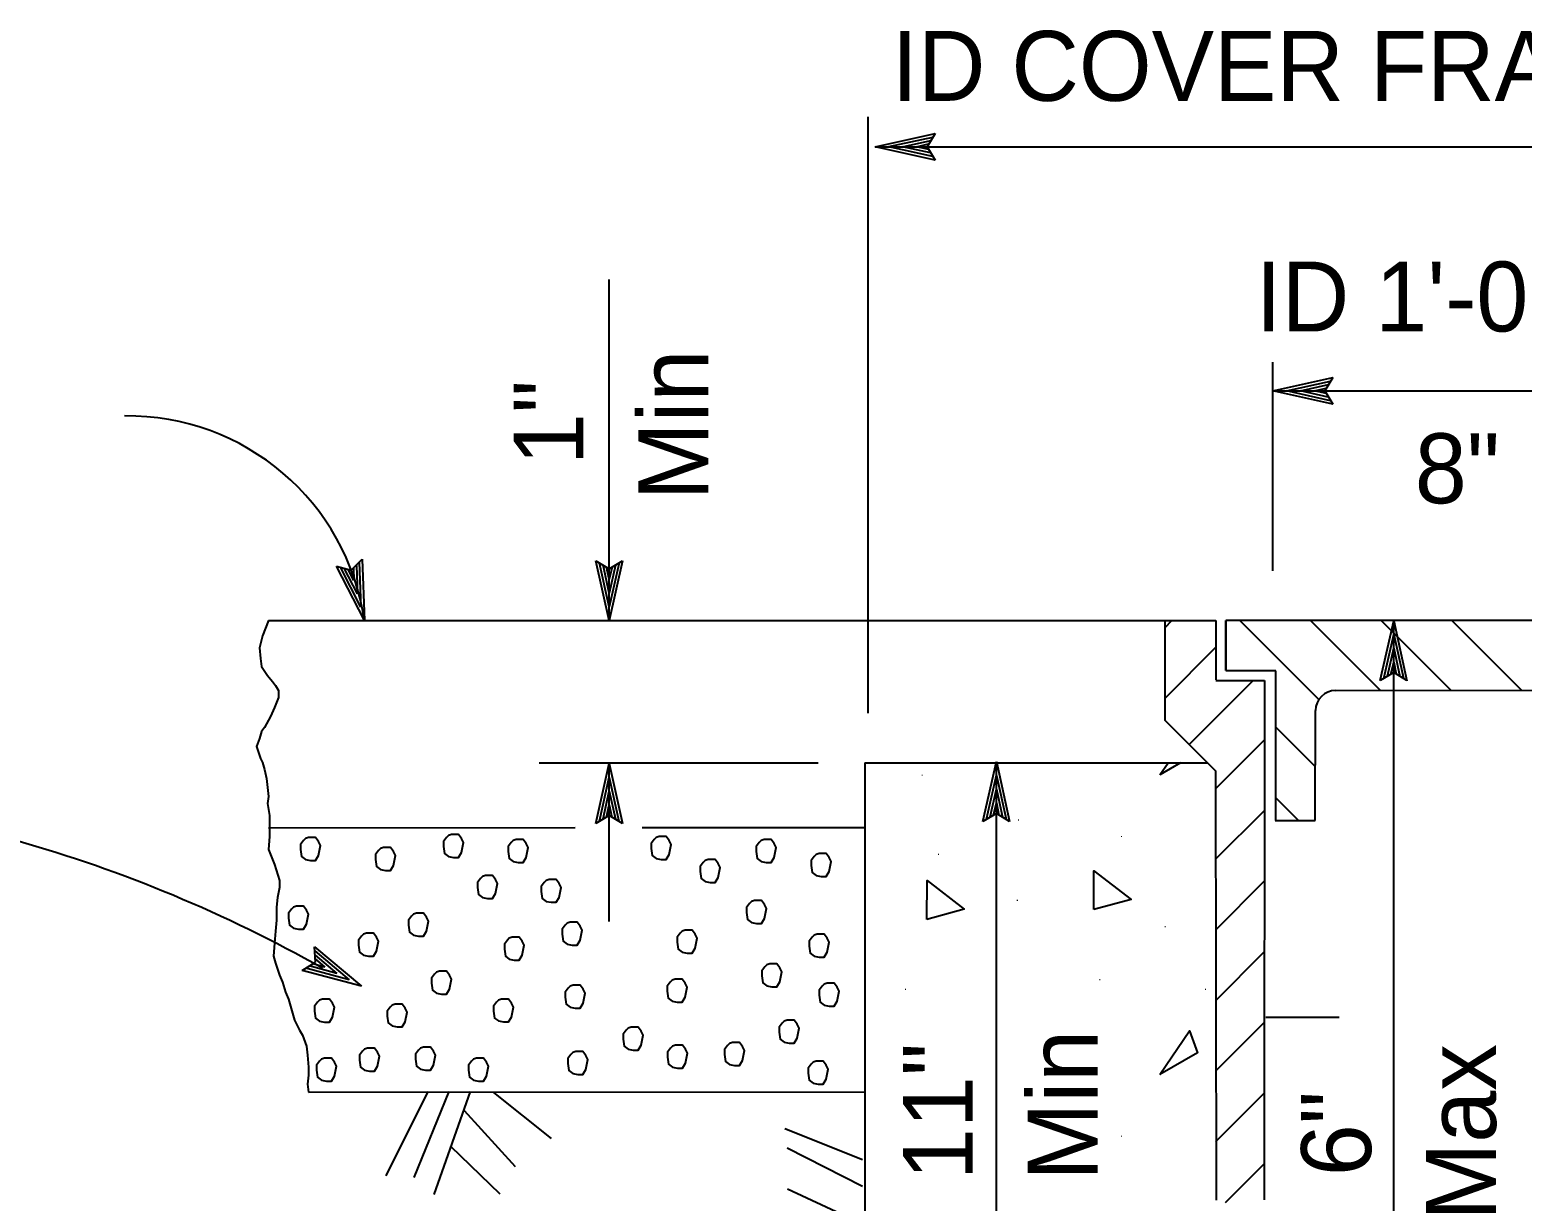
# Model space of a CAD drawing. Extents: x -894 to 866, y -476 to 714.
# Drawn here: x -557.2 to -407.8, y -132.8 to -15.5 of the extents above; entities that cross this region are included whole.
import ezdxf

# ---------------------------------------------------------------- set-up
doc = ezdxf.new("R2010")
doc.units = 0
for name, color, linetype in [('56 Stage 3 Anno', 7, 'Continuous'), ('57 Undefined', 7, 'Continuous'), ('59 Sndwall Anno', 7, 'Continuous'), ('60 Nongeo Data', 7, 'Continuous')]:
    doc.layers.add(name, color=color, linetype=linetype)

msp = doc.modelspace()

# ---------------------------------------------------------------- linework, layer by layer
at = {"layer": '56 Stage 3 Anno'}
for p, q in [((-473.3, -83.93), (-473.3, -24.23)), ((-472.6, -27.23), (-466.6, -25.9)), ((-471.21, -27.22), (-466.83, -26.26)), ((-469.84, -27.23), (-467.01, -26.6)), ((-466.6, -25.9), (-467.4, -27.23)), ((-466.6, -25.9), (-466.6, -25.9)), ((-466.6, -28.57), (-472.6, -27.23)), ((-472.6, -27.23), (-472.6, -27.23)), ((-472.6, -27.23), (-323.6, -27.23)), ((-466.82, -28.21), (-471.22, -27.23)), ((-467.05, -27.85), (-469.84, -27.23)), ((-468.46, -27.23), (-467.25, -26.96)), ((-467.23, -27.51), (-468.46, -27.23)), ((-467.4, -27.23), (-466.6, -28.57)), ((-466.6, -28.57), (-466.6, -28.57)), ((-499.2, -74.68), (-499.2, -40.52)), ((-432.8, -69.68), (-432.8, -48.79)), ((-432.8, -51.68), (-426.8, -50.34)), ((-431.41, -51.67), (-427.03, -50.7)), ((-426.8, -50.34), (-427.6, -51.68)), ((-426.8, -50.34), (-426.8, -50.34)), ((-432.8, -51.68), (-367.1, -51.68)), ((-426.8, -53.01), (-432.8, -51.68)), ((-432.8, -51.68), (-432.8, -51.68)), ((-427.02, -52.66), (-431.42, -51.68)), ((-430.04, -51.68), (-427.21, -51.05)), ((-427.25, -52.3), (-430.04, -51.68)), ((-428.66, -51.68), (-427.45, -51.41)), ((-427.43, -51.95), (-428.66, -51.68)), ((-427.6, -51.68), (-426.8, -53.01)), ((-426.8, -53.01), (-426.8, -53.01)), ((-525.02, -69.64), (-523.93, -68.53)), ((-523.93, -68.53), (-523.93, -68.53)), ((-523.93, -68.53), (-523.71, -74.68)), ((-499.2, -74.68), (-500.53, -68.68)), ((-500.53, -68.68), (-500.53, -68.68)), ((-500.53, -68.68), (-499.2, -69.48)), ((-499.2, -69.48), (-497.86, -68.68)), ((-497.86, -68.68), (-499.2, -74.68)), ((-497.86, -68.68), (-497.86, -68.68)), ((-523.71, -74.68), (-526.51, -69.21)), ((-526.51, -69.21), (-526.51, -69.21)), ((-526.51, -69.21), (-525.02, -69.64)), ((-524.06, -73.33), (-526.1, -69.34)), ((-524.4, -72), (-525.72, -69.43)), ((-524.75, -70.66), (-525.32, -69.56)), ((-524.8, -69.41), (-524.75, -70.66)), ((-524.51, -69.15), (-524.4, -72)), ((-524.22, -68.83), (-524.06, -73.34)), ((-499.2, -73.29), (-500.17, -68.92)), ((-499.2, -71.92), (-499.82, -69.09)), ((-499.2, -70.54), (-499.46, -69.33)), ((-498.22, -68.9), (-499.2, -73.3)), ((-498.58, -69.13), (-499.2, -71.92)), ((-498.92, -69.31), (-499.2, -70.54)), ((-523.71, -74.68), (-523.71, -74.68)), ((-499.2, -74.68), (-499.2, -74.68)), ((-422.04, -80.68), (-420.7, -74.69)), ((-421.68, -80.47), (-420.7, -76.06)), ((-420.7, -151), (-420.7, -74.69)), ((-420.7, -74.69), (-420.7, -74.69)), ((-420.7, -74.69), (-419.37, -80.69)), ((-420.7, -76.08), (-419.73, -80.45)), ((-421.32, -80.23), (-420.7, -77.45)), ((-420.7, -77.45), (-420.08, -80.27)), ((-420.98, -80.06), (-420.7, -78.83)), ((-420.7, -78.83), (-420.44, -80.04)), ((-420.7, -79.88), (-422.04, -80.68)), ((-419.37, -80.68), (-420.7, -79.88)), ((-422.04, -80.68), (-422.04, -80.68)), ((-419.37, -80.68), (-419.37, -80.68)), ((-506.2, -88.93), (-478.3, -88.93)), ((-500.54, -94.98), (-499.2, -88.98)), ((-499.2, -104.8), (-499.2, -88.93)), ((-499.2, -88.98), (-499.2, -88.98)), ((-499.2, -88.98), (-497.87, -94.99)), ((-461.8, -94.78), (-460.46, -88.78)), ((-460.46, -88.78), (-460.46, -88.78)), ((-460.46, -88.78), (-459.13, -94.79)), ((-460.46, -162.55), (-460.46, -88.93)), ((-500.18, -94.77), (-499.2, -90.36)), ((-499.2, -90.38), (-498.23, -94.75)), ((-461.44, -94.57), (-460.46, -90.16)), ((-460.46, -90.18), (-459.49, -94.55)), ((-499.82, -94.53), (-499.2, -91.75)), ((-499.2, -91.75), (-498.58, -94.57)), ((-461.09, -94.33), (-460.46, -91.55)), ((-460.46, -91.55), (-459.84, -94.37)), ((-499.48, -94.36), (-499.2, -93.13)), ((-499.2, -93.13), (-498.94, -94.34)), ((-460.46, -93.98), (-461.8, -94.78)), ((-460.74, -94.16), (-460.46, -92.93)), ((-460.46, -92.93), (-460.2, -94.14)), ((-459.13, -94.78), (-460.46, -93.98)), ((-499.2, -94.18), (-500.54, -94.98)), ((-500.54, -94.98), (-500.54, -94.98)), ((-497.87, -94.98), (-499.2, -94.18)), ((-497.87, -94.98), (-497.87, -94.98)), ((-461.8, -94.78), (-461.8, -94.78)), ((-459.13, -94.78), (-459.13, -94.78)), ((-528.61, -108.88), (-528.7, -107.32)), ((-528.7, -107.32), (-528.7, -107.32)), ((-528.7, -107.32), (-524, -111.28)), ((-529.93, -109.69), (-528.61, -108.88)), ((-528.67, -107.74), (-525.22, -110.65)), ((-528.64, -108.55), (-527.67, -109.37)), ((-528.63, -108.16), (-526.45, -110.01)), ((-524, -111.28), (-529.93, -109.69)), ((-529.93, -109.69), (-529.93, -109.69)), ((-525.23, -110.64), (-529.56, -109.48)), ((-526.45, -110.01), (-529.24, -109.25)), ((-527.67, -109.37), (-528.87, -109.04)), ((-524, -111.28), (-524, -111.28))]:
    msp.add_line(p, q, dxfattribs=at)
for centre, radius, start, end in [((-547.42, -78.15), 23.97, 8.3465, 90.6587), ((-596.65, -231.31), 139.89, 60.5626, 74.206)]:
    msp.add_arc(centre, radius, start, end, dxfattribs=at)
at = {"layer": '59 Sndwall Anno'}
for points in [[(-407.88, -81.67), (-414.88, -74.67)], [(-443.58, -75.36), (-442.91, -74.68)], [(-428.18, -82.57), (-436.08, -74.68)], [(-422.01, -81.67), (-429.01, -74.68)], [(-414.95, -81.67), (-421.94, -74.67)], [(-443.58, -82.43), (-438.5, -77.35)], [(-441.17, -87.08), (-434.75, -80.66)], [(-428.53, -89.3), (-432.52, -85.31)], [(-438.53, -91.51), (-433.64, -86.62)], [(-444.1, -90.12), (-443.28, -88.92)], [(-442.03, -88.92), (-444.1, -90.12)], [(-430.22, -94.68), (-432.53, -92.37)], [(-438.52, -98.57), (-433.64, -93.7)], [(-529.3, -96.38), (-529.6, -96.48), (-529.8, -96.68), (-530.1, -97.08), (-530.1, -97.58), (-530, -98.28), (-529.6, -98.58), (-529.1, -98.68), (-528.6, -98.68), (-528.3, -98.18), (-528.1, -97.18), (-528.3, -96.78), (-528.6, -96.38), (-529.3, -96.38)], [(-515, -96.08), (-515.3, -96.18), (-515.5, -96.38), (-515.8, -96.78), (-515.8, -97.28), (-515.7, -97.98), (-515.3, -98.28), (-514.8, -98.38), (-514.3, -98.38), (-514, -97.88), (-513.8, -96.88), (-514, -96.48), (-514.3, -96.08), (-515, -96.08)], [(-508.5, -96.58), (-508.8, -96.68), (-509, -96.88), (-509.3, -97.28), (-509.3, -97.78), (-509.2, -98.48), (-508.8, -98.78), (-508.3, -98.88), (-507.8, -98.88), (-507.5, -98.38), (-507.3, -97.38), (-507.5, -96.98), (-507.8, -96.58), (-508.5, -96.58)], [(-494.2, -96.28), (-494.5, -96.38), (-494.7, -96.58), (-495, -96.98), (-495, -97.48), (-494.9, -98.18), (-494.5, -98.48), (-494, -98.58), (-493.5, -98.58), (-493.2, -98.08), (-493, -97.08), (-493.2, -96.68), (-493.5, -96.28), (-494.2, -96.28)], [(-483.7, -96.58), (-484, -96.68), (-484.2, -96.88), (-484.5, -97.28), (-484.5, -97.78), (-484.4, -98.48), (-484, -98.78), (-483.5, -98.88), (-483, -98.88), (-482.7, -98.38), (-482.5, -97.38), (-482.7, -96.98), (-483, -96.58), (-483.7, -96.58)], [(-521.8, -97.38), (-522.1, -97.48), (-522.3, -97.68), (-522.6, -98.08), (-522.6, -98.58), (-522.5, -99.28), (-522.1, -99.58), (-521.6, -99.68), (-521.1, -99.68), (-520.8, -99.18), (-520.6, -98.18), (-520.8, -97.78), (-521.1, -97.38), (-521.8, -97.38)], [(-478.2, -97.98), (-478.5, -98.08), (-478.7, -98.28), (-479, -98.68), (-479, -99.18), (-478.9, -99.88), (-478.5, -100.18), (-478, -100.28), (-477.5, -100.28), (-477.2, -99.78), (-477, -98.78), (-477.2, -98.38), (-477.5, -97.98), (-478.2, -97.98)], [(-489.3, -98.58), (-489.6, -98.68), (-489.8, -98.88), (-490.1, -99.28), (-490.1, -99.78), (-490, -100.48), (-489.6, -100.78), (-489.1, -100.88), (-488.6, -100.88), (-488.3, -100.38), (-488.1, -99.38), (-488.3, -98.98), (-488.6, -98.58), (-489.3, -98.58)], [(-511.6, -100.18), (-511.9, -100.28), (-512.1, -100.48), (-512.4, -100.88), (-512.4, -101.38), (-512.3, -102.08), (-511.9, -102.38), (-511.4, -102.48), (-510.9, -102.48), (-510.6, -101.98), (-510.4, -100.98), (-510.6, -100.58), (-510.9, -100.18), (-511.6, -100.18)], [(-505.2, -100.58), (-505.5, -100.68), (-505.7, -100.88), (-506, -101.28), (-506, -101.78), (-505.9, -102.48), (-505.5, -102.78), (-505, -102.88), (-504.5, -102.88), (-504.2, -102.38), (-504, -101.38), (-504.2, -100.98), (-504.5, -100.58), (-505.2, -100.58)], [(-438.51, -105.64), (-433.65, -100.77)], [(-484.68, -102.71), (-484.98, -102.81), (-485.18, -103.01), (-485.48, -103.41), (-485.48, -103.91), (-485.38, -104.61), (-484.98, -104.91), (-484.48, -105.01), (-483.98, -105.01), (-483.68, -104.51), (-483.48, -103.51), (-483.68, -103.11), (-483.98, -102.71), (-484.68, -102.71)], [(-530.5, -103.28), (-530.8, -103.38), (-531, -103.58), (-531.3, -103.98), (-531.3, -104.48), (-531.2, -105.18), (-530.8, -105.48), (-530.3, -105.58), (-529.8, -105.58), (-529.5, -105.08), (-529.3, -104.08), (-529.5, -103.68), (-529.8, -103.28), (-530.5, -103.28)], [(-518.5, -103.98), (-518.8, -104.08), (-519, -104.28), (-519.3, -104.68), (-519.3, -105.18), (-519.2, -105.88), (-518.8, -106.18), (-518.3, -106.28), (-517.8, -106.28), (-517.5, -105.78), (-517.3, -104.78), (-517.5, -104.38), (-517.8, -103.98), (-518.5, -103.98)], [(-523.5, -105.98), (-523.8, -106.08), (-524, -106.28), (-524.3, -106.68), (-524.3, -107.18), (-524.2, -107.88), (-523.8, -108.18), (-523.3, -108.28), (-522.8, -108.28), (-522.5, -107.78), (-522.3, -106.78), (-522.5, -106.38), (-522.8, -105.98), (-523.5, -105.98)], [(-503.1, -104.88), (-503.4, -104.98), (-503.6, -105.18), (-503.9, -105.58), (-503.9, -106.08), (-503.8, -106.78), (-503.4, -107.08), (-502.9, -107.18), (-502.4, -107.18), (-502.1, -106.68), (-501.9, -105.68), (-502.1, -105.28), (-502.4, -104.88), (-503.1, -104.88)], [(-491.6, -105.68), (-491.9, -105.78), (-492.1, -105.98), (-492.4, -106.38), (-492.4, -106.88), (-492.3, -107.58), (-491.9, -107.88), (-491.4, -107.98), (-490.9, -107.98), (-490.6, -107.48), (-490.4, -106.48), (-490.6, -106.08), (-490.9, -105.68), (-491.6, -105.68)], [(-508.9, -106.38), (-509.2, -106.48), (-509.4, -106.68), (-509.7, -107.08), (-509.7, -107.58), (-509.6, -108.28), (-509.2, -108.58), (-508.7, -108.68), (-508.2, -108.68), (-507.9, -108.18), (-507.7, -107.18), (-507.9, -106.78), (-508.2, -106.38), (-508.9, -106.38)], [(-478.4, -106.08), (-478.7, -106.18), (-478.9, -106.38), (-479.2, -106.78), (-479.2, -107.28), (-479.1, -107.98), (-478.7, -108.28), (-478.2, -108.38), (-477.7, -108.38), (-477.4, -107.88), (-477.2, -106.88), (-477.4, -106.48), (-477.7, -106.08), (-478.4, -106.08)], [(-438.5, -112.7), (-433.65, -107.85)], [(-516.2, -109.78), (-516.5, -109.88), (-516.7, -110.08), (-517, -110.48), (-517, -110.98), (-516.9, -111.68), (-516.5, -111.98), (-516, -112.08), (-515.5, -112.08), (-515.2, -111.58), (-515, -110.58), (-515.2, -110.18), (-515.5, -109.78), (-516.2, -109.78)], [(-483.12, -109.03), (-483.42, -109.13), (-483.62, -109.33), (-483.92, -109.73), (-483.92, -110.23), (-483.82, -110.93), (-483.42, -111.23), (-482.92, -111.33), (-482.42, -111.33), (-482.12, -110.83), (-481.92, -109.83), (-482.12, -109.43), (-482.42, -109.03), (-483.12, -109.03)], [(-502.8, -111.18), (-503.1, -111.28), (-503.3, -111.48), (-503.6, -111.88), (-503.6, -112.38), (-503.5, -113.08), (-503.1, -113.38), (-502.6, -113.48), (-502.1, -113.48), (-501.8, -112.98), (-501.6, -111.98), (-501.8, -111.58), (-502.1, -111.18), (-502.8, -111.18)], [(-492.6, -110.58), (-492.9, -110.68), (-493.1, -110.88), (-493.4, -111.28), (-493.4, -111.78), (-493.3, -112.48), (-492.9, -112.78), (-492.4, -112.88), (-491.9, -112.88), (-491.6, -112.38), (-491.4, -111.38), (-491.6, -110.98), (-491.9, -110.58), (-492.6, -110.58)], [(-477.4, -110.98), (-477.7, -111.08), (-477.9, -111.28), (-478.2, -111.68), (-478.2, -112.18), (-478.1, -112.88), (-477.7, -113.18), (-477.2, -113.28), (-476.7, -113.28), (-476.4, -112.78), (-476.2, -111.78), (-476.4, -111.38), (-476.7, -110.98), (-477.4, -110.98)], [(-527.9, -112.58), (-528.2, -112.68), (-528.4, -112.88), (-528.7, -113.28), (-528.7, -113.78), (-528.6, -114.48), (-528.2, -114.78), (-527.7, -114.88), (-527.2, -114.88), (-526.9, -114.38), (-526.7, -113.38), (-526.9, -112.98), (-527.2, -112.58), (-527.9, -112.58)], [(-520.63, -113.06), (-520.93, -113.16), (-521.13, -113.36), (-521.43, -113.76), (-521.43, -114.26), (-521.33, -114.96), (-520.93, -115.26), (-520.43, -115.36), (-519.93, -115.36), (-519.63, -114.86), (-519.43, -113.86), (-519.63, -113.46), (-519.93, -113.06), (-520.63, -113.06)], [(-509.99, -112.56), (-510.29, -112.66), (-510.49, -112.86), (-510.79, -113.26), (-510.79, -113.76), (-510.69, -114.46), (-510.29, -114.76), (-509.79, -114.86), (-509.29, -114.86), (-508.99, -114.36), (-508.79, -113.36), (-508.99, -112.96), (-509.29, -112.56), (-509.99, -112.56)], [(-481.4, -114.68), (-481.7, -114.78), (-481.9, -114.98), (-482.2, -115.38), (-482.2, -115.88), (-482.1, -116.58), (-481.7, -116.88), (-481.2, -116.98), (-480.7, -116.98), (-480.4, -116.48), (-480.2, -115.48), (-480.4, -115.08), (-480.7, -114.68), (-481.4, -114.68)], [(-438.5, -119.76), (-433.65, -114.92)], [(-497, -115.38), (-497.3, -115.48), (-497.5, -115.68), (-497.8, -116.08), (-497.8, -116.58), (-497.7, -117.28), (-497.3, -117.58), (-496.8, -117.68), (-496.3, -117.68), (-496, -117.18), (-495.8, -116.18), (-496, -115.78), (-496.3, -115.38), (-497, -115.38)], [(-523.4, -117.48), (-523.7, -117.58), (-523.9, -117.78), (-524.2, -118.18), (-524.2, -118.68), (-524.1, -119.38), (-523.7, -119.68), (-523.2, -119.78), (-522.7, -119.78), (-522.4, -119.28), (-522.2, -118.28), (-522.4, -117.88), (-522.7, -117.48), (-523.4, -117.48)], [(-517.8, -117.38), (-518.1, -117.48), (-518.3, -117.68), (-518.6, -118.08), (-518.6, -118.58), (-518.5, -119.28), (-518.1, -119.58), (-517.6, -119.68), (-517.1, -119.68), (-516.8, -119.18), (-516.6, -118.18), (-516.8, -117.78), (-517.1, -117.38), (-517.8, -117.38)], [(-502.56, -117.83), (-502.86, -117.93), (-503.06, -118.13), (-503.36, -118.53), (-503.36, -119.03), (-503.26, -119.73), (-502.86, -120.03), (-502.36, -120.13), (-501.86, -120.13), (-501.56, -119.63), (-501.36, -118.63), (-501.56, -118.23), (-501.86, -117.83), (-502.56, -117.83)], [(-492.56, -117.19), (-492.86, -117.29), (-493.06, -117.49), (-493.36, -117.89), (-493.36, -118.39), (-493.26, -119.09), (-492.86, -119.39), (-492.36, -119.49), (-491.86, -119.49), (-491.56, -118.99), (-491.36, -117.99), (-491.56, -117.59), (-491.86, -117.19), (-492.56, -117.19)], [(-486.88, -116.9), (-487.18, -117), (-487.38, -117.2), (-487.68, -117.6), (-487.68, -118.1), (-487.58, -118.8), (-487.18, -119.1), (-486.68, -119.2), (-486.18, -119.2), (-485.88, -118.7), (-485.68, -117.7), (-485.88, -117.3), (-486.18, -116.9), (-486.88, -116.9)], [(-527.7, -118.48), (-528, -118.58), (-528.2, -118.78), (-528.5, -119.18), (-528.5, -119.68), (-528.4, -120.38), (-528, -120.68), (-527.5, -120.78), (-527, -120.78), (-526.7, -120.28), (-526.5, -119.28), (-526.7, -118.88), (-527, -118.48), (-527.7, -118.48)], [(-512.5, -118.48), (-512.8, -118.58), (-513, -118.78), (-513.3, -119.18), (-513.3, -119.68), (-513.2, -120.38), (-512.8, -120.68), (-512.3, -120.78), (-511.8, -120.78), (-511.5, -120.28), (-511.3, -119.28), (-511.5, -118.88), (-511.8, -118.48), (-512.5, -118.48)], [(-478.5, -118.78), (-478.8, -118.88), (-479, -119.08), (-479.3, -119.48), (-479.3, -119.98), (-479.2, -120.68), (-478.8, -120.98), (-478.3, -121.08), (-477.8, -121.08), (-477.5, -120.58), (-477.3, -119.58), (-477.5, -119.18), (-477.8, -118.78), (-478.5, -118.78)], [(-521.53, -130.26), (-517.32, -121.83)], [(-518.72, -130.44), (-515.22, -121.83)], [(-516.71, -132.12), (-513.07, -121.83)], [(-510.79, -121.92), (-505.03, -126.53)], [(-438.49, -126.83), (-433.65, -121.99)], [(-513.71, -123.73), (-508.61, -129.32)], [(-481.62, -125.53), (-473.87, -128.61)], [(-515.1, -127.3), (-510.16, -132.06)], [(-481.41, -127.45), (-473.86, -131.29)], [(-437.53, -132.94), (-433.66, -129.07)], [(-481.35, -131.55), (-473.61, -135.17)]]:
    msp.add_lwpolyline(points, dxfattribs=at)
for points in [[(-450.72, -103.61), (-450.69, -99.71), (-446.97, -102.59)], [(-467.42, -104.6), (-467.39, -100.69), (-463.67, -103.57)], [(-444.1, -120.12), (-441.13, -115.76), (-440.34, -117.94)]]:
    msp.add_lwpolyline(points, close=True, dxfattribs=at)
at = {"layer": '60 Nongeo Data'}
for p, q in [((-443.58, -84.66), (-443.58, -74.63)), ((-438.5, -74.68), (-438.51, -80.62)), ((-437.51, -79.68), (-437.5, -74.67)), ((-437.5, -74.68), (-437.51, -79.68)), ((-437.51, -79.66), (-432.48, -79.66)), ((-432.51, -79.69), (-432.54, -94.68)), ((-438.49, -80.66), (-433.64, -80.66)), ((-433.64, -80.66), (-433.66, -132.68)), ((-438.98, -89.27), (-443.58, -84.66)), ((-428.54, -94.68), (-428.52, -83.67)), ((-473.62, -88.93), (-439.37, -88.92)), ((-473.59, -187.9), (-473.59, -88.93)), ((-439.48, -88.77), (-438.53, -89.72)), ((-438.53, -89.72), (-438.48, -132.7)), ((-533.3, -95.43), (-502.6, -95.4)), ((-495.9, -95.4), (-473.58, -95.38)), ((-433.5, -114.38), (-426.15, -114.38)), ((-529.3, -121.89), (-473.56, -121.84))]:
    msp.add_line(p, q, dxfattribs=at)
for points in [[(-533.3, -74.68), (-533.9, -76.19), (-534.2, -77.39), (-534.1, -78.48), (-534, -79.28), (-533.4, -80.18), (-532.9, -80.78), (-532.6, -81.18), (-532.3, -81.68), (-532.3, -82.38), (-532.7, -83.38), (-533.1, -84.28), (-533.7, -85.38), (-534, -85.78), (-534.2, -86.48), (-534.5, -87.28), (-534.1, -88.48), (-533.9, -88.88), (-533.7, -89.58), (-533.5, -90.48), (-533.3, -92.28), (-533.4, -92.98), (-533.2, -94.18), (-533.2, -95.28), (-533.2, -96.28), (-533.3, -97.58), (-533.1, -98.08), (-532.7, -99.08), (-532.2, -100.68), (-532.2, -101.38), (-532.4, -102.38), (-532.5, -103.38), (-532.5, -104.68), (-532.6, -105.78), (-532.7, -106.98), (-532.8, -108.28), (-532.6, -108.98), (-532.2, -110.18), (-531.9, -110.88), (-531.6, -111.88), (-531.3, -112.58), (-531.1, -113.28), (-530.7, -114.68), (-530.2, -115.68), (-529.9, -116.18), (-529.5, -117.28), (-529.4, -118.18), (-529.3, -119.38), (-529.3, -120.18), (-529.4, -121.08), (-529.3, -121.88), (-529.3, -121.89)], [(-533.3, -74.68), (-438.5, -74.68)], [(-361.7, -74.68), (-437.5, -74.68)], [(-426.52, -81.68), (-372.97, -81.65)], [(-432.55, -94.68), (-428.54, -94.68)]]:
    msp.add_lwpolyline(points, dxfattribs=at)
msp.add_arc((-426.52, -83.68), 2, 90.022, 179.8916, dxfattribs=at)

# ---------------------------------------------------------------- texts
at = {"layer": '57 Undefined'}
for s, p in [('ID COVER FRAME + 1\'-0"', (-470.92, -22.64)), ('ID 1\'-0" Max', (-434.5, -45.73)), ('8" Min', (-418.59, -62.93))]:
    msp.add_text(s, height=7, dxfattribs=at).set_placement(p)
for s, p in [('Min', (-489.28, -62.63)), ('1"', (-501.78, -59.12)), ('Min', (-450.32, -130.73)), ('11"', (-462.82, -130.68)), ('Max', (-410.46, -134.75)), ('6"', (-422.96, -130.3))]:
    msp.add_text(s, height=7, rotation=90, dxfattribs=at).set_placement(p)
at = {"layer": '59 Sndwall Anno'}
for p in [(-468.03, -90.21), (-458.38, -94.69), (-448.1, -96.35), (-466.39, -98.14), (-458.51, -102.74), (-473.72, -105.38), (-443.72, -105.38), (-469.69, -111.65), (-450.25, -110.68), (-439.69, -111.65), (-453.34, -116.95), (-448.1, -126.35)]:
    msp.add_text('.', height=0.8, dxfattribs=at).set_placement(p)

doc.saveas('drawing.dxf')
